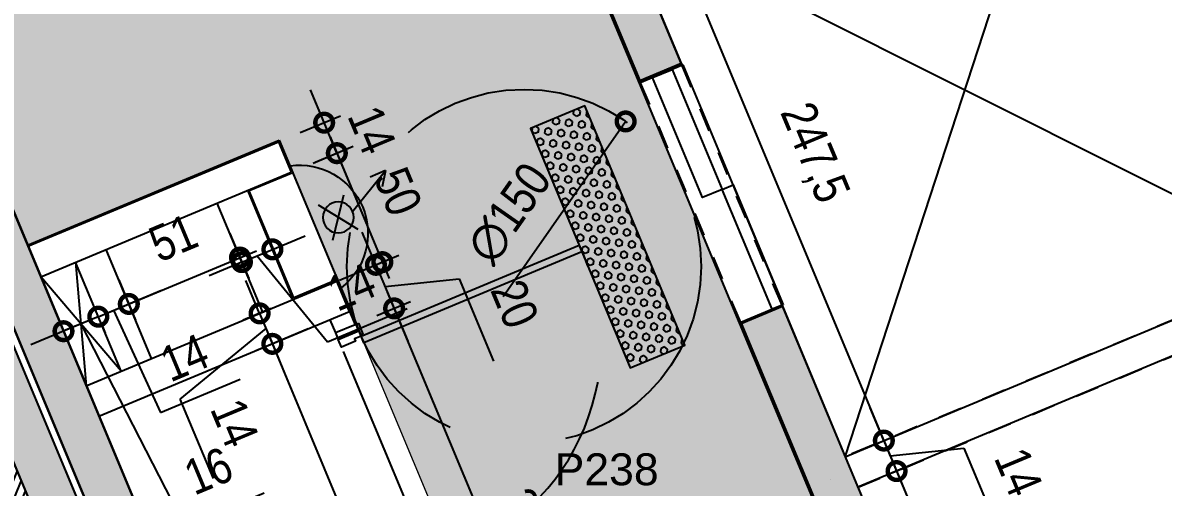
# Model space of a CAD drawing. Header units: metres. Extents: x -133 to 570, y -18 to 184.
# Drawn here: x -44.197 to -39.369, y 12.986 to 14.952 of the extents above; entities that cross this region are included whole.
import ezdxf

# ---------------------------------------------------------------- set-up
doc = ezdxf.new("R2010")
doc.units = ezdxf.units.M
doc.linetypes.add('DASHEDX2', pattern=[1.5, 1, -0.5])
for name, color, linetype in [('1', 232, 'DASHEDX2'), ('242', 3, 'Continuous'), ('3', 2, 'Continuous'), ('9', 232, 'Continuous'), ('ARQ-ALV ACAB', 4, 'Continuous'), ('ARQ-ALV OSSO', 5, 'Continuous'), ('ARQ-AUX', 7, 'Continuous'), ('ARQ-AUX1', 1, 'Continuous'), ('ARQ-CAX @ 1', 1, 'Continuous'), ('ARQ-DIM EMBASAM', 2, 'Continuous'), ('ARQ-ENCH', 1, 'Continuous'), ('ARQ-HTC', 251, 'Continuous'), ('ARQ-PRJ', 7, 'DASHEDX2'), ('ARQ-SIM', 1, 'Continuous'), ('HID-INC', 7, 'Continuous'), ('terreno', 7, 'Continuous')]:
    doc.layers.add(name, color=color, linetype=linetype)
doc.layers.add('ARQ-FORRO', color=9, linetype='Continuous', lineweight=5)
doc.styles.add('Adesa', font='ARIALN.TTF')
doc.styles.get("Standard").update_dxf_attribs({"font": 'arial.ttf'})
doc.dimstyles.new('ADESA 1-0075', dxfattribs={"dimtxt": 0.15, "dimasz": 0.15, "dimexe": 0.075, "dimexo": 0.1, "dimgap": 0.1, "dimtad": 1, "dimdec": 1, "dimlfac": 100, "dimzin": 12, "dimtxsty": 'Adesa', "dimblk": 'DOTSMALL', "dimcen": 1, "dimdle": 0.075, "dimclrd": 1, "dimclre": 1, "dimclrt": 256, "dimazin": 3, "dimtm": 1e-09, "dimtfac": 1, "dimtdec": 1, "dimtmove": 1, "dimatfit": 0, "dimldrblk": 'DOTSMALL', "dimfxl": 0.8, "dimtvp": 2, "dimtolj": 1, "dimtzin": 0, "dimarcsym": 0})

# ---------------------------------------------------------------- blocks, each defined once
blk = doc.blocks.new('*U528')
for points in [[(0.025, 0), (0.025, 1), (0.055, 1), (0.055, 0)], [(2.025, 0), (2.025, 1), (1.995, 1), (1.995, 0)], [(-0.03, 0.01), (0.02, 0.01), (0.02, 0), (-0.03, 0)], [(2.08, 0.01), (2.03, 0.01), (2.03, 0), (2.08, 0)]]:
    blk.add_lwpolyline(points, close=True)
for points in [[(-0.015, 0), (0.025, 0), (0.025, -0.03), (0.035, -0.03), (0.035, -0.095), (0, -0.095), (0, 0)], [(2.065, 0), (2.025, 0), (2.025, -0.03), (2.015, -0.03), (2.015, -0.095), (2.05, -0.095), (2.05, 0)]]:
    blk.add_lwpolyline(points)
at = {"layer": 'ARQ-PRJ'}
for centre, start, end in [((0.075, 0.05), 356.9872, 93.0128), ((1.975, 0.05), 86.9872, 183.0128)]:
    blk.add_arc(centre, 0.9513, start, end, dxfattribs=at)
blk = doc.blocks.new('*U530')
at = {"layer": 'HID-INC'}
for p, q in [((-0.0839, 0.0602), (0.1062, 0.4102)), ((0.1064, 0.4102), (0.0014, 0.3395)), ((0.1062, 0.4102), (0.104, 0.2837)), ((-0.2276, 0.0466), (0.0598, -0.162)), ((-0.2276, -0.162), (0.0598, 0.0466)), ((-0.5873, -0.2455), (0.4194, -0.2455))]:
    blk.add_line(p, q, dxfattribs=at)
blk.add_circle((-0.0839, -0.0577), 0.1179, dxfattribs=at)
blk.add_arc((-0.0839, -0.3773), 0.5203, 14.6782, 165.3218, dxfattribs=at)
blk = doc.blocks.new('*U532')
at = {"layer": 'ARQ-HTC'}
h = blk.add_hatch(dxfattribs=at)
h.set_pattern_fill('HEX', color=256, scale=0.5)
h.set_pattern_definition([(0, (0, 10.2387), (0, 2.7496307), [1.5875, -3.175]), (120, (0, 10.2387), (-2.38125, -1.3748153), [1.5875, -3.175]), (60, (1.5875, 10.2387), (-2.38125, 1.3748153), [1.5875, -3.175])])
h.paths.add_polyline_path([(1521.89, 743.99), (1546.89, 743.99), (1546.89, 753.99), (1546.89, 853.75), (1521.89, 853.75)])
at = {"color": 252}
blk.add_lwpolyline([(1546.89, 753.99), (1546.89, 743.99), (1521.89, 743.99), (1521.89, 853.75), (1546.89, 853.75), (1546.89, 753.99)], dxfattribs=at)
blk = doc.blocks.new('CIRCULAÇAO VERTICAL EMBASAMENTO')
at = {"layer": 'ARQ-FORRO'}
h = blk.add_hatch(color=256, dxfattribs=at)
h.dxf.hatch_style = 1
h.paths.add_polyline_path([(-0.3501, 2.452), (5.5549, 2.4551), (5.555, 3.9601), (4.98, 3.96), (4.98, 4.4652), (3.8253, 4.4654), (3.8249, 9.235), (2.3249, 9.2351), (2.3249, 3.955), (-0.3501, 3.955)])
at = {"layer": 'ARQ-ALV ACAB'}
for p, q in [((3.8249, 5.3402, 0), (3.8249, 5.1052, 0)), ((3.8249, 5.3402, 0), (3.9199, 5.3402, 0)), ((3.8249, 5.1052, 0), (4.025, 5.1052, 0)), ((4.98, 4.4652, 0), (3.8256, 4.4654, 0))]:
    blk.add_line(p, q, dxfattribs=at)
at = {"layer": 'ARQ-ALV ACAB', "elevation": 0}
for points in [[(2.125, 7.4499), (2.325, 7.4499), (2.325, 5.93), (2.125, 5.93), (2.125, 5.9301)], [(3.9199, 5.3102), (3.9199, 5.3402)], [(4.025, 5.1052), (4.025, 4.6152)], [(2.125, 4.83), (2.3249, 4.83), (2.325, 3.955), (-0.3501, 3.955)], [(3.8256, 4.4654), (3.8256, 4.6152), (4.025, 4.6152)]]:
    blk.add_lwpolyline(points, dxfattribs=at)
at = {"layer": 'ARQ-ALV OSSO'}
for p, q in [((3.8301, 5.3102, 0), (3.9201, 5.3102, 0)), ((3.8249, 5.1102, 0), (3.825, 5.2502, 0)), ((4.9801, 5.2502, 0), (3.83, 5.2502, 0)), ((4.98, 5.1102, 0), (3.8299, 5.1102, 0)), ((3.8306, 4.4704, 0), (3.8306, 4.6102, 0)), ((4.9799, 4.6102, 0), (3.8306, 4.6102, 0)), ((4.98, 4.4702, 0), (3.8306, 4.4704, 0))]:
    blk.add_line(p, q, dxfattribs=at)
at = {"layer": 'ARQ-ALV OSSO', "elevation": 0}
for points in [[(-0.075, 9.43), (2.52, 9.43), (2.52, 9.2401), (2.3199, 9.2401), (2.3199, 8.55), (2.13, 8.55), (2.13, 9.2401), (0, 9.2401), (0, 6.765), (2.13, 6.765), (2.13, 7.4449), (2.32, 7.4449), (2.3199, 5.935), (2.13, 5.935), (2.13, 6.625), (0, 6.625), (0, 4.15), (2.13, 4.15), (2.13, 4.825), (2.3199, 4.825), (2.32, 3.96), (-0.3501, 3.96)], [(5.275, 3.9601), (5.2, 3.9601), (5.2, 9.43), (5.275, 9.43)]]:
    blk.add_lwpolyline(points, dxfattribs=at)
blk.add_lwpolyline([(4.98, 9.2401), (3.53, 9.2401), (3.53, 9.4303), (5.17, 9.4296), (5.17, 3.9601), (4.98, 3.96)], close=True, dxfattribs=at)
at = {"layer": 'ARQ-ALV OSSO'}
for points in [[(3.83, 5.2502), (3.8299, 5.3102)], [(3.92, 5.2502), (3.9199, 5.3102)], [(3.83, 5.2502), (3.8299, 5.1102)], [(4.03, 5.1102), (4.0301, 4.6102)], [(4.17, 5.1102), (4.17, 4.6102)], [(4.68, 5.1102), (4.68, 4.6102)], [(4.82, 5.1102), (4.82, 4.6102)]]:
    blk.add_lwpolyline(points, dxfattribs=at)
at = {"layer": 'ARQ-AUX'}
blk.add_lwpolyline([(3.9199, 5.3951), (3.9199, 7.4052)], dxfattribs=at)
at = {"layer": 'ARQ-AUX1'}
for p, q in [((2.125, 5.93, 0), (2.125, 4.83, 0)), ((2.3249, 5.93, 0), (2.3249, 4.83, 0))]:
    blk.add_line(p, q, dxfattribs=at)
at = {"layer": 'ARQ-AUX1', "elevation": 0}
for points in [[(2.125, 5.93), (2.175, 5.93), (2.175, 5.38), (2.125, 5.38)], [(2.175, 5.38), (2.2649, 5.38), (2.2649, 4.83), (2.175, 4.83)]]:
    blk.add_lwpolyline(points, close=True, dxfattribs=at)
at = {"layer": 'ARQ-AUX1'}
for points in [[(4.82, 5.1102), (4.9799, 4.6102)], [(4.82, 4.6102), (4.98, 5.1102)]]:
    blk.add_lwpolyline(points, dxfattribs=at)
at = {"layer": 'ARQ-FORRO', "elevation": 0}
blk.add_lwpolyline([(-0.3501, 2.452), (5.5549, 2.4551), (5.555, 3.9601), (4.98, 3.96), (4.98, 4.4652), (3.8253, 4.4654), (3.8249, 9.235), (2.3249, 9.2351), (2.3249, 3.955), (-0.3501, 3.955)], close=True, dxfattribs=at)
at = {"layer": 'ARQ-PRJ'}
blk.add_circle((3.0749, 5.3584, 0), 0.75, dxfattribs=at)
at = {"layer": 'ARQ-SIM', "elevation": 0}
for points in [[(2.13, 6.625), (0, 4.15)], [(0, 6.625), (2.13, 4.15)]]:
    blk.add_lwpolyline(points, dxfattribs=at)
at = {"color": 252, "xscale": -0.01000000000000001, "yscale": 0.01000000000000001, "zscale": 0.01000000000000001, "rotation": 180}
blk.add_blockref('*U532', (-12.6438, 13.3675, 0), dxfattribs=at)
at = {"layer": 'ARQ-CAX @ 1', "rotation": 90}
blk.add_blockref('*U528', (3.8249, 5.3402, 0), dxfattribs=at)
at = {"layer": 'HID-INC', "xscale": -0.5565752676155858, "yscale": 0.5565752676155858, "zscale": 0.5565752676155858, "rotation": 89.99995243796218}
blk.add_blockref('*U530', (3.6883, 4.817), dxfattribs=at)
blk = doc.blocks.new('_DotSmall')
at = {"color": 0, "linetype": 'ByBlock', "const_width": 0.5}
blk.add_lwpolyline([(-0.0625, 0, 1), (0.0625, 0, 1)], format="xyb", close=True, dxfattribs=at)
blk = doc.blocks.new('*D457')
at = {"layer": 'ARQ-DIM EMBASAM', "color": 1, "lineweight": -2, "transparency": 16777216}
for p, q in [((-40.5521, 13.1837), (-40.6098, 13.3222)), ((-40.5747, 13.1743), (-40.4829, 13.2126)), ((-40.5521, 13.1837), (-40.4982, 13.0545)), ((-40.5521, 13.1837), (-40.4982, 13.0545)), ((-40.5251, 13.1191), (-40.2133, 13.1517)), ((-40.2133, 13.1517), (-40.073, 12.8155)), ((-40.5207, 13.0451), (-40.4289, 13.0834)), ((-40.4982, 13.0545), (-40.4404, 12.9161))]:
    blk.add_line(p, q, dxfattribs=at)
at = {"layer": 'Defpoints', "color": 0, "transparency": 16777216}
for p in [(-40.6669, 13.1358, 0), (-40.4982, 13.0545), (-40.613, 13.0066, 0)]:
    blk.add_point(p, dxfattribs=at)
at = {"layer": 'ARQ-DIM EMBASAM', "color": 1, "lineweight": -2, "transparency": 16777216, "xscale": 0.15, "yscale": 0.15, "zscale": 0.15}
for p, rotation in [((-40.5521, 13.1837), 292.6499968374953), ((-40.4982, 13.0545), 112.6499968374954)]:
    blk.add_blockref('_DotSmall', p, dxfattribs=dict(at, rotation=rotation))
at = {"layer": 'ARQ-DIM EMBASAM', "transparency": 16777216, "insert": (-39.9814, 13.0511), "char_height": 0.15, "attachment_point": 5, "rotation": 292.65, "style": 'Adesa'}
blk.add_mtext('\\A1;14', dxfattribs=at)
blk = doc.blocks.new('*D460')
at = {"layer": 'ARQ-DIM EMBASAM', "color": 1, "lineweight": -2, "transparency": 16777216}
for p, q in [((-41.5341, 15.5371), (-40.5232, 13.1145)), ((-41.5032, 15.4687), (-41.436, 15.4968)), ((-40.5747, 13.1743), (-40.4829, 13.2126))]:
    blk.add_line(p, q, dxfattribs=at)
at = {"layer": 'Defpoints', "color": 0, "transparency": 16777216}
for p in [(-41.5954, 15.4302, 0), (-40.5521, 13.1837), (-40.6669, 13.1358, 0)]:
    blk.add_point(p, dxfattribs=at)
at = {"layer": 'ARQ-DIM EMBASAM', "color": 1, "lineweight": -2, "transparency": 16777216, "xscale": 0.15, "yscale": 0.15, "zscale": 0.15}
for p, rotation in [((-41.5052, 15.4679), 112.6499968374954), ((-40.5521, 13.1837), 292.6499968374953)]:
    blk.add_blockref('_DotSmall', p, dxfattribs=dict(at, rotation=rotation))
at = {"layer": 'ARQ-DIM EMBASAM', "transparency": 16777216, "insert": (-40.8532, 14.399), "char_height": 0.15, "attachment_point": 5, "rotation": 292.65, "style": 'Adesa'}
blk.add_mtext('\\A1;247,5', dxfattribs=at)
blk = doc.blocks.new('*D461')
at = {"layer": 'ARQ-DIM EMBASAM', "color": 1, "lineweight": -2, "transparency": 16777216}
for p, q in [((-40.527, 13.1238), (-39.5161, 10.7012)), ((-40.5207, 13.0451), (-40.4289, 13.0834)), ((-39.5676, 10.7609), (-39.4758, 10.7993))]:
    blk.add_line(p, q, dxfattribs=at)
at = {"layer": 'Defpoints', "color": 0, "transparency": 16777216}
for p in [(-40.613, 13.0066, 0), (-39.545, 10.7704), (-39.6599, 10.7224, 0)]:
    blk.add_point(p, dxfattribs=at)
at = {"layer": 'ARQ-DIM EMBASAM', "color": 1, "lineweight": -2, "transparency": 16777216, "xscale": 0.15, "yscale": 0.15, "zscale": 0.15}
for p, rotation in [((-40.4982, 13.0545), 112.6499968374954), ((-39.545, 10.7704), 292.6499968374953)]:
    blk.add_blockref('_DotSmall', p, dxfattribs=dict(at, rotation=rotation))
at = {"layer": 'ARQ-DIM EMBASAM', "transparency": 16777216, "insert": (-39.8461, 11.9857), "char_height": 0.15, "attachment_point": 5, "rotation": 292.65, "style": 'Adesa'}
blk.add_mtext('\\A1;247,5', dxfattribs=at)
blk = doc.blocks.new('*D462')
at = {"layer": 'ARQ-DIM EMBASAM', "color": 1, "lineweight": -2, "transparency": 16777216}
for p, q in [((-42.9217, 14.5296), (-42.9795, 14.668)), ((-43.0225, 14.4875), (-42.8525, 14.5584)), ((-42.8679, 14.4005), (-42.9217, 14.5296)), ((-42.9687, 14.3585), (-42.7987, 14.4294)), ((-42.8679, 14.4005), (-42.8101, 14.2621))]:
    blk.add_line(p, q, dxfattribs=at)
at = {"layer": 'Defpoints', "color": 0, "transparency": 16777216}
for p in [(-42.9217, 14.5296), (-43.1148, 14.449, 0), (-43.0609, 14.32, 0)]:
    blk.add_point(p, dxfattribs=at)
at = {"layer": 'ARQ-DIM EMBASAM', "color": 1, "lineweight": -2, "transparency": 16777216, "xscale": 0.15, "yscale": 0.15, "zscale": 0.15}
for p, rotation in [((-42.9217, 14.5296), 292.6499968374953), ((-42.8679, 14.4005), 112.6499968374954)]:
    blk.add_blockref('_DotSmall', p, dxfattribs=dict(at, rotation=rotation))
at = {"layer": 'ARQ-DIM EMBASAM', "transparency": 16777216, "insert": (-42.7191, 14.4991), "char_height": 0.15, "attachment_point": 5, "rotation": 292.65, "style": 'Adesa'}
blk.add_mtext('\\A1;14', dxfattribs=at)
blk = doc.blocks.new('*D463')
at = {"layer": 'ARQ-DIM EMBASAM', "color": 1, "lineweight": -2, "transparency": 16777216}
for p, q in [((-42.8968, 14.4697), (-42.6465, 13.8699)), ((-42.96, 14.3621), (-42.7987, 14.4294)), ((-42.8568, 13.8634), (-42.6061, 13.968))]:
    blk.add_line(p, q, dxfattribs=at)
at = {"layer": 'Defpoints', "color": 0, "transparency": 16777216}
for p in [(-43.0523, 14.3236, 0), (-42.6753, 13.9391), (-42.9491, 13.8248, 0)]:
    blk.add_point(p, dxfattribs=at)
at = {"layer": 'ARQ-DIM EMBASAM', "color": 1, "lineweight": -2, "transparency": 16777216, "xscale": 0.15, "yscale": 0.15, "zscale": 0.15}
for p, rotation in [((-42.8679, 14.4005), 112.6499968374954), ((-42.6753, 13.9391), 292.6499968374953)]:
    blk.add_blockref('_DotSmall', p, dxfattribs=dict(at, rotation=rotation))
at = {"layer": 'ARQ-DIM EMBASAM', "transparency": 16777216, "insert": (-42.6086, 14.2378), "char_height": 0.15, "attachment_point": 5, "rotation": 292.65, "style": 'Adesa'}
blk.add_mtext('\\A1;50', dxfattribs=at)
blk = doc.blocks.new('*D464')
at = {"layer": 'ARQ-DIM EMBASAM', "color": 1, "lineweight": -2, "transparency": 16777216}
for p, q in [((-43.1949, 13.7223), (-43.2527, 13.8607)), ((-43.147, 13.7423), (-43.2641, 13.6934)), ((-43.1949, 13.7223), (-43.141, 13.5931)), ((-43.1949, 13.7223), (-43.141, 13.5931)), ((-43.1679, 13.6577), (-43.532, 13.3592)), ((-43.0931, 13.6131), (-43.2102, 13.5642)), ((-43.141, 13.5931), (-43.0832, 13.4547)), ((-43.532, 13.3592), (-43.3917, 13.0231))]:
    blk.add_line(p, q, dxfattribs=at)
at = {"layer": 'Defpoints', "color": 0, "transparency": 16777216}
for p in [(-43.0548, 13.7808, 0), (-43.0008, 13.6516, 0), (-43.141, 13.5931)]:
    blk.add_point(p, dxfattribs=at)
at = {"layer": 'ARQ-DIM EMBASAM', "color": 1, "lineweight": -2, "transparency": 16777216, "xscale": 0.15, "yscale": 0.15, "zscale": 0.15}
for p, rotation in [((-43.1949, 13.7223), 292.6499968374953), ((-43.141, 13.5931), 112.6499968374954)]:
    blk.add_blockref('_DotSmall', p, dxfattribs=dict(at, rotation=rotation))
at = {"layer": 'ARQ-DIM EMBASAM', "transparency": 16777216, "insert": (-43.3001, 13.2586), "char_height": 0.15, "attachment_point": 5, "rotation": 292.65, "style": 'Adesa'}
blk.add_mtext('\\A1;14', dxfattribs=at)
blk = doc.blocks.new('*D465')
at = {"layer": 'ARQ-DIM EMBASAM', "color": 1, "lineweight": -2, "transparency": 16777216}
for p, q in [((-42.9893, 13.6564), (-43.2102, 13.5642)), ((-43.1699, 13.6623), (-42.2071, 11.3551)), ((-42.084, 11.4878), (-42.3052, 11.3955))]:
    blk.add_line(p, q, dxfattribs=at)
at = {"layer": 'Defpoints', "color": 0, "transparency": 16777216}
for p in [(-42.8971, 13.6949), (-41.9917, 11.5263, 0), (-42.236, 11.4243)]:
    blk.add_point(p, dxfattribs=at)
at = {"layer": 'ARQ-DIM EMBASAM', "color": 1, "lineweight": -2, "transparency": 16777216, "xscale": 0.15, "yscale": 0.15, "zscale": 0.15}
for p, rotation in [((-43.141, 13.5931), 112.6499968374954), ((-42.236, 11.4243), 292.6499968374953)]:
    blk.add_blockref('_DotSmall', p, dxfattribs=dict(at, rotation=rotation))
at = {"layer": 'ARQ-DIM EMBASAM', "transparency": 16777216, "insert": (-42.5255, 12.5767), "char_height": 0.15, "attachment_point": 5, "rotation": 292.65, "style": 'Adesa'}
blk.add_mtext('\\A1;235', dxfattribs=at)
blk = doc.blocks.new('*D473')
at = {"layer": 'ARQ-DIM EMBASAM', "color": 1, "lineweight": -2, "transparency": 16777216}
for p, q in [((-43.8778, 13.7082), (-43.7394, 13.766)), ((-43.8778, 13.7082), (-44.0252, 13.6467)), ((-43.8778, 13.7082), (-44.0252, 13.6467)), ((-43.9515, 13.6775), (-43.5116, 12.8217)), ((-43.8662, 13.6804), (-43.8489, 13.639)), ((-44.0252, 13.6467), (-44.1637, 13.5889)), ((-44.0136, 13.6189), (-43.9963, 13.5775)), ((-43.5116, 12.8217), (-43.1752, 12.9621))]:
    blk.add_line(p, q, dxfattribs=at)
at = {"layer": 'Defpoints', "color": 0, "transparency": 16777216}
for p in [(-43.9047, 13.7727), (-44.0521, 13.7112, 0), (-44.0252, 13.6467)]:
    blk.add_point(p, dxfattribs=at)
at = {"layer": 'ARQ-DIM EMBASAM', "color": 1, "lineweight": -2, "transparency": 16777216, "xscale": 0.15, "yscale": 0.15, "zscale": 0.15}
for p, rotation in [((-43.8778, 13.7082), 202.6499968374953), ((-44.0252, 13.6467), 22.64999683749532)]:
    blk.add_blockref('_DotSmall', p, dxfattribs=dict(at, rotation=rotation))
at = {"layer": 'ARQ-DIM EMBASAM', "transparency": 16777216, "insert": (-43.4114, 13.0548), "char_height": 0.15, "attachment_point": 5, "rotation": 22.65, "style": 'Adesa'}
blk.add_mtext('\\A1;16', dxfattribs=at)
blk = doc.blocks.new('*D474')
at = {"layer": 'ARQ-DIM EMBASAM', "color": 1, "lineweight": -2, "transparency": 16777216}
for p, q in [((-43.7486, 13.7621), (-43.6101, 13.8199)), ((-43.8778, 13.7082), (-43.7486, 13.7621)), ((-43.8778, 13.7082), (-43.7486, 13.7621)), ((-43.8132, 13.7352), (-43.6139, 13.303)), ((-43.737, 13.7343), (-43.7197, 13.6929)), ((-43.8778, 13.7082), (-44.0162, 13.6505)), ((-43.8662, 13.6804), (-43.8489, 13.639)), ((-43.6139, 13.303), (-43.2778, 13.4433))]:
    blk.add_line(p, q, dxfattribs=at)
at = {"layer": 'Defpoints', "color": 0, "transparency": 16777216}
for p in [(-43.7755, 13.8266), (-43.9047, 13.7727), (-43.7486, 13.7621)]:
    blk.add_point(p, dxfattribs=at)
at = {"layer": 'ARQ-DIM EMBASAM', "color": 1, "lineweight": -2, "transparency": 16777216, "xscale": 0.15, "yscale": 0.15, "zscale": 0.15}
for p, rotation in [((-43.7486, 13.7621), 202.6499968374953), ((-43.8778, 13.7082), 22.64999683749528)]:
    blk.add_blockref('_DotSmall', p, dxfattribs=dict(at, rotation=rotation))
at = {"layer": 'ARQ-DIM EMBASAM', "transparency": 16777216, "insert": (-43.5133, 13.5349), "char_height": 0.15, "attachment_point": 5, "rotation": 22.65, "style": 'Adesa'}
blk.add_mtext('\\A1;14', dxfattribs=at)
blk = doc.blocks.new('*D476')
at = {"layer": 'ARQ-DIM EMBASAM', "color": 1, "lineweight": -2, "transparency": 16777216}
for p, q in [((-43.3203, 14.0602), (-43.249, 13.8893)), ((-43.8178, 13.7333), (-43.2087, 13.9874)), ((-43.791, 13.8638), (-43.7197, 13.6929))]:
    blk.add_line(p, q, dxfattribs=at)
at = {"layer": 'Defpoints', "color": 0, "transparency": 16777216}
for p in [(-43.3588, 14.1525), (-43.8295, 13.9561), (-43.2779, 13.9585)]:
    blk.add_point(p, dxfattribs=at)
at = {"layer": 'ARQ-DIM EMBASAM', "color": 1, "lineweight": -2, "transparency": 16777216, "xscale": 0.15, "yscale": 0.15, "zscale": 0.15}
for p, rotation in [((-43.2779, 13.9585), 22.64999683749536), ((-43.7486, 13.7621), 202.6499968374953)]:
    blk.add_blockref('_DotSmall', p, dxfattribs=dict(at, rotation=rotation))
at = {"layer": 'ARQ-DIM EMBASAM', "transparency": 16777216, "insert": (-43.5605, 14.0414), "char_height": 0.15, "attachment_point": 5, "rotation": 22.65, "style": 'Adesa'}
blk.add_mtext('\\A1;51', dxfattribs=at)
blk = doc.blocks.new('*D477')
at = {"layer": 'ARQ-DIM EMBASAM', "color": 1, "lineweight": -2, "transparency": 16777216}
for p, q in [((-43.1407, 13.9932), (-43.0023, 14.051)), ((-43.2699, 13.9393), (-43.1407, 13.9932)), ((-43.2699, 13.9393), (-43.1407, 13.9932)), ((-43.2053, 13.9663), (-42.9068, 13.6022)), ((-43.1291, 13.9654), (-43.1119, 13.924)), ((-43.2699, 13.9393), (-43.4083, 13.8816)), ((-43.2583, 13.9115), (-43.241, 13.8701)), ((-42.9068, 13.6022), (-42.5707, 13.7425))]:
    blk.add_line(p, q, dxfattribs=at)
at = {"layer": 'Defpoints', "color": 0, "transparency": 16777216}
for p in [(-43.1676, 14.0577), (-43.2968, 14.0038), (-43.1407, 13.9932)]:
    blk.add_point(p, dxfattribs=at)
at = {"layer": 'ARQ-DIM EMBASAM', "color": 1, "lineweight": -2, "transparency": 16777216, "xscale": 0.15, "yscale": 0.15, "zscale": 0.15}
for p, rotation in [((-43.1407, 13.9932), 202.6499968374952), ((-43.2699, 13.9393), 22.64999683749528)]:
    blk.add_blockref('_DotSmall', p, dxfattribs=dict(at, rotation=rotation))
at = {"layer": 'ARQ-DIM EMBASAM', "transparency": 16777216, "insert": (-42.8063, 13.8342), "char_height": 0.15, "attachment_point": 5, "rotation": 22.65, "style": 'Adesa'}
blk.add_mtext('\\A1;14', dxfattribs=at)
blk = doc.blocks.new('*D480')
at = {"layer": 'ARQ-DIM EMBASAM', "color": 1, "lineweight": -2, "transparency": 16777216}
for p, q in [((-42.7024, 13.9278), (-42.7602, 14.0662)), ((-42.7761, 13.897), (-42.6332, 13.9567)), ((-42.7024, 13.9278), (-42.6254, 13.7432)), ((-42.7024, 13.9278), (-42.6254, 13.7432)), ((-42.6639, 13.8355), (-42.3507, 13.8682)), ((-42.3507, 13.8682), (-42.2052, 13.5195)), ((-42.6991, 13.7125), (-42.5562, 13.7721)), ((-42.6254, 13.7432), (-42.5676, 13.6048))]:
    blk.add_line(p, q, dxfattribs=at)
at = {"layer": 'Defpoints', "color": 0, "transparency": 16777216}
for p in [(-42.8684, 13.8585, 0), (-42.6254, 13.7432), (-42.7914, 13.674)]:
    blk.add_point(p, dxfattribs=at)
at = {"layer": 'ARQ-DIM EMBASAM', "color": 1, "lineweight": -2, "transparency": 16777216, "xscale": 0.15, "yscale": 0.15, "zscale": 0.15}
for p, rotation in [((-42.7024, 13.9278), 292.6514592573098), ((-42.6254, 13.7432), 112.6514592573098)]:
    blk.add_blockref('_DotSmall', p, dxfattribs=dict(at, rotation=rotation))
at = {"layer": 'ARQ-DIM EMBASAM', "transparency": 16777216, "insert": (-42.115, 13.7618), "char_height": 0.15, "attachment_point": 5, "rotation": 292.6515, "style": 'Adesa'}
blk.add_mtext('\\A1;20', dxfattribs=at)
blk = doc.blocks.new('*D481')
at = {"layer": 'ARQ-DIM EMBASAM', "color": 1, "lineweight": -2, "transparency": 16777216}
for p, q in [((-42.6543, 13.8124), (-41.784, 11.7267)), ((-42.6991, 13.7125), (-42.5562, 13.7721)), ((-41.8865, 11.7652), (-41.7436, 11.8248))]:
    blk.add_line(p, q, dxfattribs=at)
at = {"layer": 'Defpoints', "color": 0, "transparency": 16777216}
for p in [(-42.7914, 13.674), (-41.8128, 11.7959), (-41.9788, 11.7267)]:
    blk.add_point(p, dxfattribs=at)
at = {"layer": 'ARQ-DIM EMBASAM', "color": 1, "lineweight": -2, "transparency": 16777216, "xscale": 0.15, "yscale": 0.15, "zscale": 0.15}
for p, rotation in [((-42.6254, 13.7432), 112.6491162783326), ((-41.8128, 11.7959), 292.6491162783326)]:
    blk.add_blockref('_DotSmall', p, dxfattribs=dict(at, rotation=rotation))
at = {"layer": 'ARQ-DIM EMBASAM', "transparency": 16777216, "insert": (-42.0573, 12.8371), "char_height": 0.15, "attachment_point": 5, "rotation": 292.6491, "style": 'Adesa'}
blk.add_mtext('\\A1;211', dxfattribs=at)
blk = doc.blocks.new('*D491')
at = {"layer": 'ARQ-DIM EMBASAM', "color": 1, "lineweight": -2, "transparency": 16777216}
blk.add_line((-42.1641, 13.7939), (-41.6452, 14.5348), dxfattribs=at)
at = {"layer": 'Defpoints', "color": 0, "transparency": 16777216}
for p in [(-41.6452, 14.5348), (-42.5057, 13.3061)]:
    blk.add_point(p, dxfattribs=at)
at = {"layer": 'ARQ-DIM EMBASAM', "color": 1, "lineweight": -2, "transparency": 16777216, "xscale": 0.15, "yscale": 0.15, "zscale": 0.15, "rotation": 54.99648734511671}
blk.add_blockref('_DotSmall', (-41.6452, 14.5348), dxfattribs=at)
at = {"layer": 'ARQ-DIM EMBASAM', "transparency": 16777216, "insert": (-42.1388, 14.1452), "char_height": 0.15, "attachment_point": 5, "rotation": 54.9965, "style": 'Adesa'}
blk.add_mtext('\\A1;∅150', dxfattribs=at)
blk = doc.blocks.new('est-lo-26-4s2-r00')
at = {"layer": '3'}
h = blk.add_hatch(color=8, dxfattribs=at)
h.dxf.hatch_style = 1
h.paths.add_polyline_path([(-2992.81, -2270.23), (-3019.77, -2205.63), (-3034.54, -2211.79), (-3140.08, -1958.93), (-3125.31, -1952.77), (-3148.42, -1897.4), (-3180.72, -1910.88), (-3025.11, -2283.71)])
h.paths.add_polyline_path([(-3206.58, -1758.05), (-3258.58, -1633.46), (-3290.88, -1646.94), (-3238.88, -1771.53)])
h.paths.add_polyline_path([(-3349.04, -1507.59), (-3316.74, -1494.11), (-3339.85, -1438.74), (-3354.61, -1444.9), (-3459.38, -1193.89), (-3444.61, -1187.73), (-3471.57, -1123.13), (-3503.87, -1136.61)])
h.paths.add_polyline_path([(-306.68, -556.4), (-324.21, -563.71), (-113.53, -1068.51), (37.82, -1005.35), (30.5, -987.81), (-103.31, -1043.66)])
h.paths.add_polyline_path([(-359.28, -578.35), (-336.17, -633.72), (-321.37, -627.55), (-160.79, -1012.39), (-175.55, -1018.55), (-140.12, -1103.45), (-87.52, -1081.5), (-94.72, -1064.24), (-115.07, -1072.73), (-326.98, -564.88)])
h.paths.add_polyline_path([(395.88, -855.9), (368.92, -791.3), (354.16, -797.47), (193.54, -412.64), (208.31, -406.48), (185.2, -351.1), (-61.2, -453.94), (-28.08, -533.31), (-10.54, -525.99), (-36.35, -464.16), (160.22, -382.12), (356.26, -851.85), (159.7, -933.89), (133.12, -870.21), (115.59, -877.53), (142.16, -941.21), (123.71, -948.91), (131.03, -966.45)])
h.paths.add_polyline_path([(-627.35, 63.95), (-600.39, -0.65), (-585.63, 5.51), (-425.78, -377.47), (-440.54, -383.63), (-417.43, -439), (-385.14, -425.52), (-595.06, 77.43)])
h.paths.add_polyline_path([(-82.87, 291.2), (-592.29, 78.59), (-382.37, -424.37), (-364.84, -417.05), (-567.43, 68.37), (-107.85, 260.18), (-6.94, 18.4), (-242.27, -79.82), (-140.58, -323.45), (-69.99, -293.99), (-77.3, -276.45), (-130.37, -298.6), (-217.42, -90.04), (0.38, 0.86), (87.42, -207.7), (34.36, -229.85), (41.68, -247.38), (127.04, -211.75), (103.93, -156.38), (89.17, -162.55), (-70.68, 220.43), (-55.91, 226.6)])
h.paths.add_polyline_path([(2148.72, 313.46), (2171.83, 258.09), (2186.6, 264.25), (2292.14, 11.38), (2277.37, 5.22), (2304.33, -59.38), (2336.64, -45.9), (2181.03, 326.94)])
h.paths.add_polyline_path([(2122.87, 466.28), (2070.87, 590.86), (2038.57, 577.38), (2090.57, 452.8)])
h.paths.add_polyline_path([(1825.57, 1087.72), (1852.53, 1023.12), (1867.3, 1029.28), (1972.07, 778.26), (1957.3, 772.1), (1980.41, 716.73), (2012.71, 730.21), (1857.87, 1101.2)])
h.paths.add_polyline_path([(687.16, -2304.17), (747.16, -2304.17), (747.16, -2285.17), (687.16, -2285.17)])
h.paths.add_polyline_path([(172.15, -2304.17), (222.15, -2304.17), (222.15, -2285.17), (172.15, -2285.17)])
h.paths.add_polyline_path([(-362.85, -2304.17), (-302.85, -2304.17), (-302.85, -2285.17), (-362.85, -2285.17)])
h.paths.add_polyline_path([(-687.85, -2304.17), (-627.85, -2304.17), (-627.85, -2285.17), (-687.85, -2285.17)])
h.paths.add_polyline_path([(-1267.85, -2304.17), (-1207.85, -2304.17), (-1207.85, -2285.17), (-1267.85, -2285.17)])
h.paths.add_polyline_path([(-1847.85, -2304.17), (-1787.85, -2304.17), (-1787.85, -2285.17), (-1847.85, -2285.17)])
h.paths.add_polyline_path([(-2427.85, -2304.17), (-2367.85, -2304.17), (-2367.85, -2285.17), (-2427.85, -2285.17)])
h.paths.add_polyline_path([(-2506.47, -2067.25), (-2474.17, -2053.77), (-2512.69, -1961.48), (-2544.99, -1974.96)])
h.paths.add_polyline_path([(197.15, -1873.17), (222.15, -1873.17), (222.15, -1803.17), (197.15, -1803.17)])
h.paths.add_polyline_path([(-327.85, -1873.17), (-302.85, -1873.17), (-302.85, -1803.17), (-327.85, -1803.17)])
h.paths.add_polyline_path([(-852.85, -1873.17), (-827.85, -1873.17), (-827.85, -1803.17), (-852.85, -1803.17)])
h.paths.add_polyline_path([(722.15, -1851.17), (747.15, -1851.17), (747.15, -1781.17), (722.15, -1781.17)])
h.paths.add_polyline_path([(-2008.13, -1859.26), (-1971.22, -1843.85), (-2009.74, -1751.57), (-2046.65, -1766.97)])
h.paths.add_polyline_path([(-1509.8, -1651.27), (-1477.5, -1637.79), (-1516.01, -1545.5), (-1548.31, -1558.98)])
h.paths.add_polyline_path([(-2726.98, -1538.92), (-2694.68, -1525.43), (-2733.2, -1433.15), (-2765.5, -1446.63)])
h.paths.add_polyline_path([(722.15, -1393.17), (747.15, -1393.17), (747.15, -1323.17), (722.15, -1323.17)])
h.paths.add_polyline_path([(-1016.05, -1445.26), (-983.75, -1431.78), (-1022.27, -1339.5), (-1054.57, -1352.98)])
h.paths.add_polyline_path([(-2180.3, -1446.74), (-2143.39, -1431.34), (-2181.91, -1339.05), (-2218.82, -1354.46)])
h.paths.add_polyline_path([(-522.35, -1239.14), (-490.05, -1225.66), (-528.57, -1133.38), (-560.87, -1146.86)])
h.paths.add_polyline_path([(-1681.97, -1238.76), (-1649.67, -1225.28), (-1688.18, -1132.99), (-1720.48, -1146.47)])
h.paths.add_polyline_path([(-2276.98, -1215.11), (-2240.06, -1199.7), (-2278.58, -1107.42), (-2315.49, -1122.83)])
h.paths.add_polyline_path([(-1188.24, -1032.69), (-1155.94, -1019.21), (-1194.46, -926.93), (-1226.76, -940.41)])
h.paths.add_polyline_path([(-1778.64, -1007.12), (-1746.34, -993.64), (-1784.86, -901.36), (-1817.16, -914.84)])
h.paths.add_polyline_path([(-2946.72, -1012.43), (-2914.42, -998.95), (-2952.93, -906.66), (-2985.23, -920.15)])
h.paths.add_polyline_path([(348.99, -899.32), (404.36, -876.21), (397.04, -858.67), (341.67, -881.78)])
h.paths.add_polyline_path([(-694.52, -826.63), (-662.22, -813.15), (-700.74, -720.86), (-733.03, -734.35)])
h.paths.add_polyline_path([(769.35, -730.37), (801.65, -716.89), (792.02, -693.82), (759.72, -707.3)])
h.paths.add_polyline_path([(-1284.92, -801.06), (-1252.62, -787.58), (-1291.13, -695.29), (-1323.43, -708.77)])
h.paths.add_polyline_path([(-2448.38, -804.44), (-2411.46, -789.03), (-2449.98, -696.75), (-2486.89, -712.16)])
h.paths.add_polyline_path([(72.83, -775.09), (90.36, -767.77), (32.2, -628.42), (14.67, -635.74)], flags=17)
h.paths.add_polyline_path([(793.63, -689.9), (825.93, -676.42), (787.42, -584.13), (755.12, -597.61)])
h.paths.add_polyline_path([(-791.19, -595), (-758.89, -581.52), (-797.41, -489.23), (-829.71, -502.71)])
h.paths.add_polyline_path([(-1950.04, -596.45), (-1917.74, -582.97), (-1956.26, -490.69), (-1988.56, -504.17)])
h.paths.add_polyline_path([(1289.2, -483.06), (1326.12, -467.66), (1287.6, -375.37), (1250.69, -390.78)])
h.paths.add_polyline_path([(-1456.32, -390.39), (-1424.02, -376.91), (-1462.53, -284.62), (-1494.83, -298.11)])
h.paths.add_polyline_path([(1792.15, -273.15), (1824.45, -259.67), (1785.94, -167.38), (1753.64, -180.86)])
h.paths.add_polyline_path([(621.47, -277.38), (653.77, -263.9), (615.25, -171.62), (582.95, -185.1)])
h.paths.add_polyline_path([(-962.59, -184.33), (-930.29, -170.85), (-968.81, -78.56), (-1001.11, -92.04)])
h.paths.add_polyline_path([(1117.04, -70.55), (1153.95, -55.14), (1115.43, 37.14), (1078.52, 21.74)])
h.paths.add_polyline_path([(524.79, -45.75), (557.09, -32.27), (518.57, 60.02), (486.27, 46.54)])
h.paths.add_polyline_path([(1020.36, 161.09), (1057.27, 176.49), (1018.76, 268.78), (981.84, 253.37)])
h.paths.add_polyline_path([(1571.65, 255.18), (1603.95, 268.66), (1565.43, 360.95), (1533.13, 347.47)])
h.paths.add_polyline_path([(353.39, 364.92), (385.69, 378.4), (347.17, 470.68), (314.88, 457.2)])
h.paths.add_polyline_path([(848.96, 571.75), (885.87, 587.16), (847.36, 679.44), (810.44, 664.04)])
h.paths.add_polyline_path([(1351.91, 781.67), (1384.21, 795.15), (1345.7, 887.43), (1313.4, 873.95)])
at = {"layer": '1'}
for p, q in [((32.2, -628.42), (-10.54, -525.99)), ((14.67, -635.74), (-28.08, -533.31))]:
    blk.add_line(p, q, dxfattribs=at)
for points in [[(255.55, -610.53), (58.97, -692.56)], [(64.37, -705.48), (260.94, -623.45)]]:
    blk.add_lwpolyline(points, dxfattribs=at)
at = {"layer": '242', "linetype": 'Continuous'}
blk.add_line((52.71, -702.21), (52.71, -702.21), dxfattribs=at)
at = {"layer": '3'}
blk.add_line((52.71, -702.21), (52.71, -702.21), dxfattribs=at)
blk.add_line((52.71, -702.21), (52.71, -702.21), dxfattribs=at)
for points in [[(395.88, -855.9), (368.92, -791.3), (354.16, -797.47), (193.54, -412.64), (208.31, -406.48), (185.2, -351.1), (-61.2, -453.94), (-28.08, -533.31), (-10.54, -525.99), (-36.35, -464.16), (160.22, -382.12), (356.26, -851.85), (159.7, -933.89), (133.12, -870.21), (115.59, -877.53), (142.16, -941.21), (123.71, -948.91), (131.03, -966.45), (395.88, -855.9)], [(-306.68, -556.4), (-324.21, -563.71), (-113.53, -1068.51), (37.82, -1005.35), (30.5, -987.81), (-103.31, -1043.66), (-306.68, -556.4)], [(-359.28, -578.35), (-336.17, -633.72), (-321.37, -627.55), (-160.79, -1012.39), (-175.55, -1018.55), (-140.12, -1103.45), (-87.52, -1081.5), (-94.72, -1064.24), (-115.07, -1072.73), (-326.98, -564.88), (-359.28, -578.35)], [(72.83, -775.09), (90.36, -767.77), (32.2, -628.42), (14.67, -635.74), (72.83, -775.09)]]:
    blk.add_lwpolyline(points, dxfattribs=at)
at = {"layer": '9'}
blk.add_text('P238', height=13.5, dxfattribs=at).set_placement((-64.1, -704.65))
blk = doc.blocks.new('terreno + circ vert')
at = {"rotation": 202.6491162783326}
blk.add_blockref('CIRCULAÇAO VERTICAL EMBASAMENTO', (-41.3011, 20.0498, 0), dxfattribs=at)
at = {"layer": 'ARQ-DIM EMBASAM'}
for base, p1, p2, picture, middle in [((-40.5521, 13.1837, 0), (-41.5954, 15.4302), (-40.6669, 13.1358), '*D460', (-40.8532, 14.399, 0)), ((-42.6753, 13.9391, 0), (-43.0523, 14.3236, 0), (-42.9491, 13.8248, 0), '*D463', (-42.6086, 14.2378, 0)), ((-43.141, 13.5931, 0), (-43.0548, 13.7808, 0), (-43.0008, 13.6516, 0), '*D464', (-43.3317, 13.3344, 0)), ((-42.236, 11.4243, 0), (-42.8971, 13.6949, 0), (-41.9917, 11.5263, 0), '*D465', (-42.5255, 12.5767, 0)), ((-39.545, 10.7704, 0), (-40.613, 13.0066), (-39.6599, 10.7224), '*D461', (-39.8461, 11.9857, 0))]:
    dim = blk.add_linear_dim(base=base, p1=p1, p2=p2, angle=112.65, dimstyle='ADESA 1-0075', override={"dimtad": 3}, dxfattribs=at)
    dim.commit()
    dim.dimension.update_dxf_attribs({"geometry": picture, "text_midpoint": middle})
for base, p1, p2, angle, picture, middle in [((-42.9217, 14.5296, 0), (-43.0609, 14.32, 0), (-43.1148, 14.449, 0), 112.65, '*D462', (-42.8809, 14.4316, 0)), ((-43.7486, 13.7621, 0), (-43.9047, 13.7727, 0), (-43.7755, 13.8266, 0), 202.65, '*D474', (-43.5216, 13.3415, 0)), ((-44.0252, 13.6467, 0), (-43.9047, 13.7727, 0), (-44.0521, 13.7112, 0), 202.65, '*D473', (-43.4193, 12.8602, 0))]:
    dim = blk.add_linear_dim(base=base, p1=p1, p2=p2, angle=angle, dimstyle='ADESA 1-0075', override={"dimtad": 3}, dxfattribs=at)
    dim.commit()
    dim.dimension.update_dxf_attribs({"geometry": picture, "text_midpoint": middle, "dimtype": 128})
dim = blk.add_diameter_dim_2p(p1=(-42.5057, 13.3061), p2=(-41.6452, 14.5348), dimstyle='ADESA 1-0075', dxfattribs=at)
dim.commit()
dim.dimension.update_dxf_attribs({"geometry": '*D491', "text_midpoint": (-41.9907, 14.0415), "dimtype": 131})
dim = blk.add_linear_dim(base=(-43.2779, 13.9585, 0), p1=(-43.8295, 13.9561, 0), p2=(-43.3588, 14.1525, 0), angle=202.65, dimstyle='ADESA 1-0075', dxfattribs=at)
dim.commit()
dim.dimension.update_dxf_attribs({"geometry": '*D476', "text_midpoint": (-43.4925, 13.8785, 0), "dimtype": 128})
for base, p1, p2, angle, picture, middle in [((-43.1407, 13.9932, 0), (-43.2968, 14.0038, 0), (-43.1676, 14.0577, 0), 202.65, '*D477', (-42.8821, 13.8025, 0)), ((-40.4982, 13.0545, 0), (-40.6669, 13.1358), (-40.613, 13.0066), 112.65, '*D457', (-40.013, 13.1269, 0))]:
    dim = blk.add_linear_dim(base=base, p1=p1, p2=p2, angle=angle, dimstyle='ADESA 1-0075', dxfattribs=at)
    dim.commit()
    dim.dimension.update_dxf_attribs({"geometry": picture, "text_midpoint": middle})
for p1, p2, picture, middle in [((-42.8684, 13.8585, 0), (-42.7914, 13.674), '*D480', (-42.1493, 13.8439)), ((-42.7914, 13.674), (-41.9788, 11.7267), '*D481', (-42.0573, 12.8371))]:
    dim = blk.add_aligned_dim(p1=p1, p2=p2, distance=0.1799, dimstyle='ADESA 1-0075', dxfattribs=at)
    dim.commit()
    dim.dimension.update_dxf_attribs({"geometry": picture, "text_midpoint": middle})

msp = doc.modelspace()

# ---------------------------------------------------------------- hatches: boundary and pattern name
at = {"layer": 'ARQ-ENCH'}
h = msp.add_hatch(dxfattribs=at)
h.set_pattern_fill('ANSI31', color=256, scale=0.01, angle=22.654)
h.set_pattern_definition([(67.654, (-47.457087, 6.015822), (-0.02936573, 0.01207131), [])])
h.paths.add_polyline_path([(-44.6449, 13.3669), (-44.3957, 13.4709), (-43.9682, 12.4465), (-44.2174, 12.3425)])

# ---------------------------------------------------------------- linework, layer by layer
msp.add_lwpolyline([(-44.6449, 13.3669), (-44.3957, 13.4709), (-43.9682, 12.4465), (-44.2174, 12.3425)], close=True, dxfattribs=at)

# ---------------------------------------------------------------- block references
at = {"linetype": 'Continuous', "xscale": 0.01, "yscale": 0.01, "zscale": 0.01}
msp.add_blockref('est-lo-26-4s2-r00', (-41.3049, 20.0411), dxfattribs=at)
at = {"layer": 'terreno'}
msp.add_blockref('terreno + circ vert', (0, 0), dxfattribs=at)

doc.saveas('drawing.dxf')
